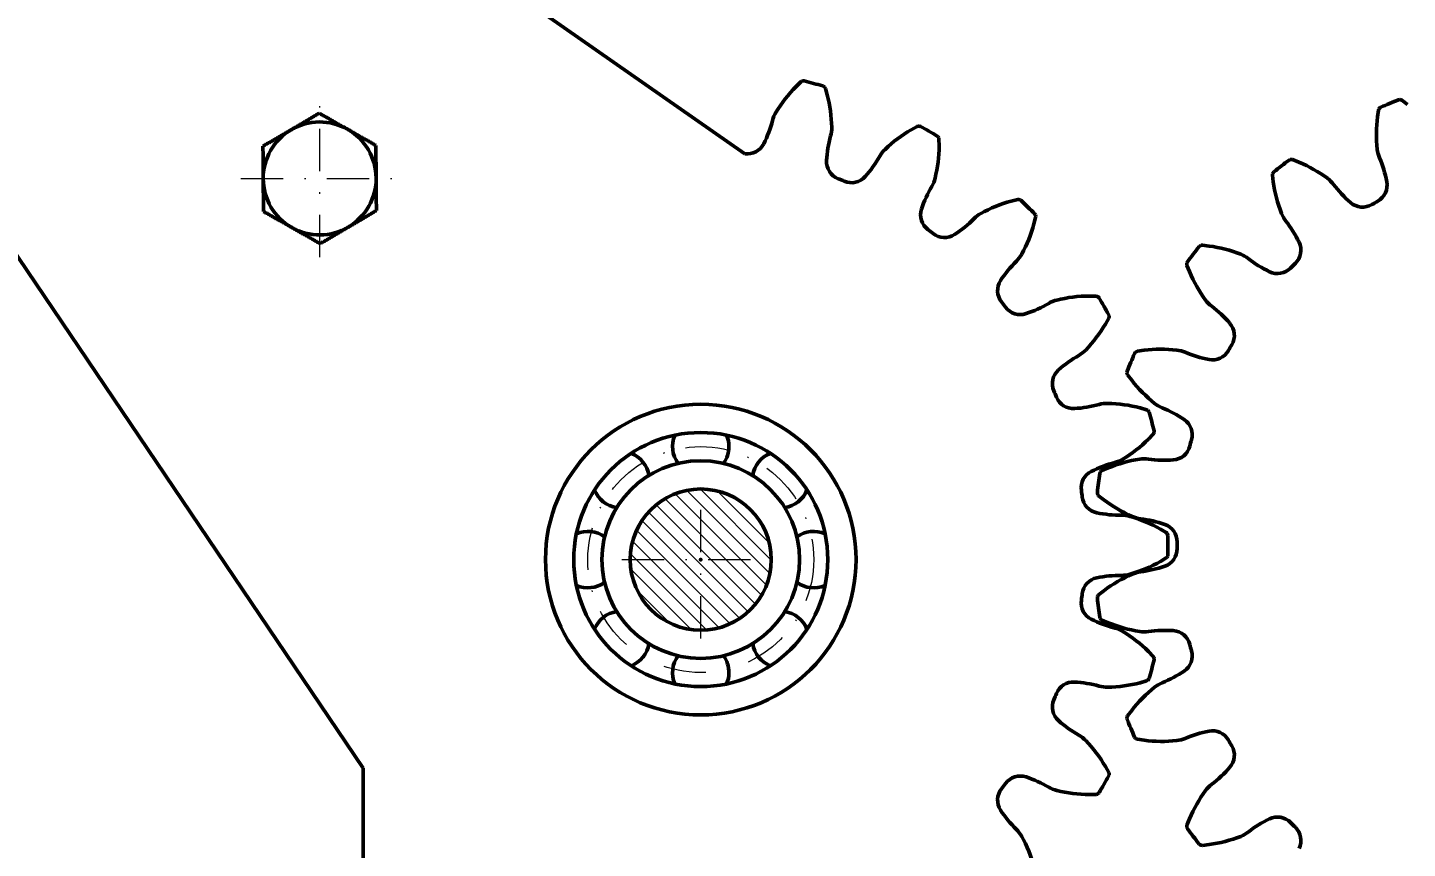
# Model space of a CAD drawing. Header units: inches. Extents: x -122986 to 27550, y -4965 to 6170.
# Drawn here: x 4486.5 to 4584.3, y 956.5 to 1014.6 of the extents above; entities that cross this region are included whole.
import ezdxf

# ---------------------------------------------------------------- set-up
doc = ezdxf.new("R2010")
doc.units = ezdxf.units.IN
doc.header["$LTSCALE"] = 2
doc.header["$MEASUREMENT"] = 0
doc.linetypes.add('CENTER', pattern=[10.16, 6.35, -1.27, 1.27, -1.27])
doc.linetypes.add('DASHDOT', pattern=[1, 0.5, -0.25, 0, -0.25])
for name, color, linetype, lineweight in [('1 Kich Thước', 7, 'Continuous', 15), ('1 mãnh', 7, 'Continuous', 5), ('1 Đường Tâm', 50, 'DASHDOT', 9), ('1 Đậm', 7, 'Continuous', 50), ('AM_7', 7, 'CENTER', 25)]:
    doc.layers.add(name, color=color, linetype=linetype, lineweight=lineweight)
doc.styles.add('tinh', font='arial.ttf')
doc.dimstyles.new('Tịnh', dxfattribs={"dimtxt": 0.3, "dimasz": 1.5, "dimexe": 1, "dimexo": 0.0625, "dimgap": 0.4, "dimtad": 1, "dimtoh": 1, "dimzin": 0, "dimdsep": 46, "dimtxsty": 'tinh', "dimcen": 0.09, "dimclrd": 256, "dimclre": 256, "dimclrt": 4, "dimadec": 0, "dimazin": 0, "dimtfac": 1, "dimtofl": 0, "dimtmove": 0, "dimatfit": 3, "dimfxl": 1, "dimtfillclr": 4, "dimtolj": 1, "dimtzin": 0, "dimlwd": -1, "dimlwe": -1, "dimarcsym": 0})

# ---------------------------------------------------------------- blocks, each defined once
blk = doc.blocks.new('*D284')
at = {"layer": '1 Kich Thước', "ltscale": 15, "transparency": 16777216}
for p, q in [((4565.972, 1151.96), (4378.72, 1151.96)), ((4379.72, 886.438), (4379.72, 1146.96)), ((4427.495, 881.438), (4378.72, 881.438))]:
    blk.add_line(p, q, dxfattribs=at)
for points in [[(4378.887, 1146.96), (4380.553, 1146.96), (4379.72, 1151.96)], [(4378.887, 886.438), (4380.553, 886.438), (4379.72, 881.438)]]:
    blk.add_solid(points, dxfattribs=at)
at = {"layer": 'Defpoints', "color": 0, "ltscale": 15, "transparency": 16777216}
for p in [(4379.72, 1151.96), (4566.035, 1151.96), (4427.558, 881.438)]:
    blk.add_point(p, dxfattribs=at)
at = {"layer": '1 Kich Thước', "color": 4, "ltscale": 15, "transparency": 16777216, "insert": (4375.667, 1016.699), "char_height": 5, "attachment_point": 5, "rotation": 90, "style": 'tinh'}
blk.add_mtext('\\A1;270', dxfattribs=at)

msp = doc.modelspace()

# ---------------------------------------------------------------- hatches: boundary and pattern name
at = {"layer": '1 mãnh', "ltscale": 15}
h = msp.add_hatch(dxfattribs=at)
h.set_pattern_fill('ANSI31', color=256, scale=6, angle=90)
h.set_pattern_definition([(135, (-19515.61246, 7879.8275), (-0.530330086, -0.530330086), [])])
h.paths.add_polyline_path([(4534.237, 981.947, 0.414214), (4529.237, 976.947), (4534.237, 976.947)])
h.paths.add_polyline_path([(4534.237, 981.947), (4534.237, 976.947), (4539.237, 976.947, 0.414214)])
h.paths.add_polyline_path([(4539.237, 976.947), (4534.237, 976.947), (4534.237, 971.947, 0.414214)])
h.paths.add_polyline_path([(4534.237, 976.947), (4529.237, 976.947, 0.414214), (4534.237, 971.947)])

# ---------------------------------------------------------------- linework, layer by layer
at = {"layer": '1 Đường Tâm', "lineweight": 9, "ltscale": 3}
for p, q in [((4507.237, 998.362), (4507.237, 1009.531)), ((4501.653, 1003.947), (4512.822, 1003.947)), ((4534.237, 971.362), (4534.237, 982.531)), ((4528.653, 976.947), (4539.822, 976.947))]:
    msp.add_line(p, q, dxfattribs=at)
at = {"layer": '1 Đường Tâm', "ltscale": 3}
msp.add_circle((4534.237, 976.947), 8, dxfattribs=at)
at = {"layer": '1 Đậm', "lineweight": 50}
for p, q in [((4487.054, 1040.81), (4537.357, 1005.697)), ((4466.651, 1026.764), (4510.326, 962.175)), ((4541.404, 1010.833), (4541.332, 1010.786)), ((4541.486, 1010.854), (4541.404, 1010.833)), ((4541.571, 1010.848), (4541.486, 1010.854)), ((4541.332, 1010.786), (4540.987, 1010.451)), ((4542.964, 1010.459), (4542.89, 1010.494)), ((4543.027, 1010.399), (4542.964, 1010.459)), ((4543.067, 1010.321), (4543.027, 1010.399)), ((4543.198, 1009.859), (4543.067, 1010.321)), ((4582.257, 1008.791), (4582.286, 1008.873)), ((4582.286, 1008.873), (4582.341, 1008.942)), ((4582.341, 1008.942), (4582.409, 1008.985)), ((4583.671, 1009.508), (4583.754, 1009.526)), ((4583.754, 1009.526), (4583.838, 1009.516)), ((4583.838, 1009.516), (4583.916, 1009.478)), ((4583.916, 1009.478), (4584.302, 1009.192)), ((4582.187, 1008.315), (4582.257, 1008.791)), ((4549.56, 1007.631), (4549.14, 1007.398)), ((4549.642, 1007.658), (4549.56, 1007.631)), ((4549.727, 1007.657), (4549.642, 1007.658)), ((4549.807, 1007.629), (4549.727, 1007.657)), ((4551.052, 1006.894), (4550.99, 1006.946)), ((4551.098, 1006.818), (4551.052, 1006.894)), ((4551.116, 1006.733), (4551.098, 1006.818)), ((4551.123, 1006.253), (4551.116, 1006.733)), ((4575.926, 1005.242), (4576.001, 1005.281)), ((4576.001, 1005.281), (4576.085, 1005.293)), ((4576.085, 1005.293), (4576.17, 1005.277)), ((4576.17, 1005.277), (4576.617, 1005.1)), ((4574.745, 1004.184), (4574.752, 1004.27)), ((4574.8, 1003.706), (4574.745, 1004.184)), ((4574.752, 1004.27), (4574.787, 1004.351)), ((4574.787, 1004.351), (4574.842, 1004.411)), ((4556.692, 1002.455), (4556.225, 1002.338)), ((4556.778, 1002.46), (4556.692, 1002.455)), ((4556.86, 1002.437), (4556.778, 1002.46)), ((4556.93, 1002.388), (4556.86, 1002.437)), ((4557.844, 1000.719), (4557.962, 1001.185)), ((4557.942, 1001.356), (4557.895, 1001.423)), ((4557.966, 1001.272), (4557.942, 1001.356)), ((4557.962, 1001.185), (4557.966, 1001.272)), ((4569.548, 999.117), (4569.611, 999.174)), ((4569.611, 999.174), (4569.689, 999.207)), ((4569.689, 999.207), (4569.775, 999.214)), ((4569.775, 999.214), (4570.253, 999.158)), ((4568.666, 997.874), (4568.679, 997.961)), ((4568.682, 997.789), (4568.666, 997.874)), ((4568.679, 997.961), (4568.717, 998.033)), ((4568.859, 997.342), (4568.682, 997.789)), ((4562.24, 995.609), (4561.76, 995.616)), ((4562.325, 995.591), (4562.24, 995.609)), ((4562.398, 995.548), (4562.325, 995.591)), ((4562.453, 995.483), (4562.398, 995.548)), ((4563.163, 994.224), (4563.136, 994.3)), ((4563.165, 994.136), (4563.163, 994.224)), ((4562.904, 993.633), (4563.138, 994.053)), ((4563.138, 994.053), (4563.165, 994.136)), ((4564.973, 991.55), (4565.02, 991.621)), ((4565.02, 991.621), (4565.086, 991.673)), ((4565.086, 991.673), (4565.168, 991.702)), ((4565.168, 991.702), (4565.643, 991.772)), ((4564.433, 990.208), (4564.451, 990.288)), ((4564.443, 990.121), (4564.433, 990.208)), ((4564.48, 990.043), (4564.443, 990.121)), ((4564.767, 989.657), (4564.48, 990.043)), ((4565.828, 987.56), (4565.366, 987.692)), ((4565.905, 987.521), (4565.828, 987.56)), ((4565.964, 987.46), (4565.905, 987.521)), ((4566.001, 987.384), (4565.964, 987.46)), ((4565.958, 985.48), (4566.293, 985.825)), ((4566.293, 985.825), (4566.34, 985.898)), ((4566.34, 985.898), (4566.361, 985.983)), ((4566.361, 985.983), (4566.354, 986.064)), ((4562.513, 983.056), (4562.539, 983.137)), ((4562.539, 983.137), (4562.59, 983.205)), ((4562.59, 983.205), (4562.661, 983.254)), ((4562.661, 983.254), (4563.103, 983.445)), ((4562.338, 981.621), (4562.335, 981.702)), ((4562.37, 981.539), (4562.338, 981.621)), ((4562.427, 981.473), (4562.37, 981.539)), ((4562.804, 981.174), (4562.427, 981.473)), ((4567.21, 978.857), (4566.798, 979.104)), ((4567.275, 978.799), (4567.21, 978.857)), ((4567.316, 978.725), (4567.275, 978.799)), ((4567.332, 978.642), (4567.316, 978.725)), ((4566.798, 976.814), (4567.21, 977.061)), ((4567.21, 977.061), (4567.275, 977.119)), ((4567.275, 977.119), (4567.317, 977.196)), ((4567.317, 977.196), (4567.332, 977.276)), ((4562.427, 974.444), (4562.804, 974.743)), ((4562.335, 974.215), (4562.339, 974.3)), ((4562.339, 974.3), (4562.371, 974.379)), ((4562.371, 974.379), (4562.427, 974.444)), ((4562.538, 972.784), (4562.513, 972.861)), ((4562.59, 972.713), (4562.538, 972.784)), ((4562.661, 972.664), (4562.59, 972.713)), ((4563.103, 972.473), (4562.661, 972.664)), ((4566.293, 970.092), (4565.958, 970.438)), ((4566.34, 970.02), (4566.293, 970.092)), ((4566.361, 969.938), (4566.34, 970.02)), ((4566.354, 969.853), (4566.361, 969.938)), ((4565.366, 968.226), (4565.828, 968.358)), ((4565.828, 968.358), (4565.905, 968.397)), ((4565.905, 968.397), (4565.966, 968.46)), ((4565.966, 968.46), (4566.001, 968.534)), ((4564.443, 965.797), (4564.48, 965.875)), ((4564.48, 965.875), (4564.767, 966.261)), ((4564.433, 965.713), (4564.443, 965.797)), ((4564.451, 965.63), (4564.433, 965.713)), ((4565.017, 964.3), (4564.973, 964.368)), ((4565.086, 964.245), (4565.017, 964.3)), ((4565.168, 964.216), (4565.086, 964.245)), ((4565.643, 964.145), (4565.168, 964.216)), ((4510.326, 962.175), (4510.333, 919.448)), ((4563.138, 961.864), (4562.904, 962.284)), ((4563.136, 961.617), (4563.164, 961.697)), ((4563.165, 961.782), (4563.138, 961.864)), ((4563.164, 961.697), (4563.165, 961.782)), ((4561.76, 960.301), (4562.24, 960.309)), ((4562.24, 960.309), (4562.325, 960.327)), ((4562.325, 960.327), (4562.401, 960.372)), ((4562.401, 960.372), (4562.453, 960.434)), ((4568.666, 958.044), (4568.682, 958.129)), ((4568.678, 957.96), (4568.666, 958.044)), ((4568.682, 958.129), (4568.859, 958.576)), ((4568.717, 957.884), (4568.678, 957.96)), ((4569.608, 956.746), (4569.548, 956.801)), ((4569.689, 956.711), (4569.608, 956.746)), ((4569.775, 956.704), (4569.689, 956.711)), ((4570.253, 956.759), (4569.775, 956.704))]:
    msp.add_line(p, q, dxfattribs=at)
for points in [[(4507.202, 1008.566), (4507.163, 1008.543), (4507.124, 1008.52), (4507.084, 1008.497), (4507.045, 1008.474), (4507.006, 1008.451), (4506.967, 1008.427), (4506.928, 1008.404), (4506.888, 1008.381), (4506.849, 1008.358), (4506.81, 1008.335), (4506.77, 1008.312), (4506.731, 1008.289), (4506.692, 1008.266), (4506.652, 1008.243), (4506.613, 1008.219), (4506.573, 1008.196), (4506.534, 1008.173), (4506.494, 1008.15), (4506.455, 1008.126), (4506.415, 1008.103), (4506.375, 1008.08), (4506.336, 1008.057), (4506.296, 1008.033), (4506.256, 1008.01), (4506.216, 1007.986), (4506.177, 1007.963), (4506.137, 1007.94), (4506.097, 1007.916), (4506.057, 1007.893), (4506.017, 1007.869), (4505.977, 1007.846), (4505.937, 1007.822), (4505.897, 1007.799), (4505.857, 1007.775), (4505.817, 1007.752), (4505.777, 1007.728), (4505.737, 1007.704), (4505.696, 1007.681), (4505.656, 1007.657), (4505.616, 1007.633), (4505.575, 1007.61), (4505.535, 1007.586), (4505.495, 1007.562), (4505.454, 1007.538), (4505.414, 1007.515), (4505.373, 1007.491), (4505.333, 1007.467), (4505.292, 1007.443), (4505.251, 1007.419), (4505.211, 1007.395)], [(4509.211, 1007.426), (4509.17, 1007.449), (4509.129, 1007.473), (4509.088, 1007.496), (4509.047, 1007.519), (4509.007, 1007.542), (4508.966, 1007.565), (4508.925, 1007.588), (4508.884, 1007.612), (4508.843, 1007.635), (4508.802, 1007.658), (4508.761, 1007.681), (4508.72, 1007.705), (4508.679, 1007.728), (4508.638, 1007.751), (4508.597, 1007.774), (4508.556, 1007.798), (4508.515, 1007.821), (4508.475, 1007.844), (4508.434, 1007.867), (4508.393, 1007.89), (4508.353, 1007.913), (4508.312, 1007.936), (4508.272, 1007.959), (4508.231, 1007.982), (4508.191, 1008.004), (4508.151, 1008.027), (4508.111, 1008.05), (4508.071, 1008.073), (4508.031, 1008.096), (4507.991, 1008.118), (4507.951, 1008.141), (4507.911, 1008.163), (4507.871, 1008.186), (4507.831, 1008.209), (4507.791, 1008.231), (4507.752, 1008.254), (4507.712, 1008.276), (4507.673, 1008.298), (4507.633, 1008.321), (4507.594, 1008.343), (4507.554, 1008.366), (4507.515, 1008.388), (4507.476, 1008.41), (4507.436, 1008.432), (4507.397, 1008.455), (4507.358, 1008.477), (4507.319, 1008.499), (4507.28, 1008.521), (4507.241, 1008.543), (4507.202, 1008.566)], [(4505.211, 1007.395), (4505.17, 1007.372), (4505.13, 1007.348), (4505.089, 1007.324), (4505.048, 1007.3), (4505.008, 1007.276), (4504.967, 1007.252), (4504.926, 1007.228), (4504.886, 1007.204), (4504.845, 1007.181), (4504.805, 1007.157), (4504.765, 1007.133), (4504.724, 1007.109), (4504.684, 1007.086), (4504.644, 1007.062), (4504.604, 1007.039), (4504.563, 1007.015), (4504.523, 1006.991), (4504.483, 1006.968), (4504.443, 1006.944), (4504.403, 1006.921), (4504.363, 1006.897), (4504.323, 1006.874), (4504.283, 1006.85), (4504.244, 1006.827), (4504.204, 1006.804), (4504.164, 1006.78), (4504.124, 1006.757), (4504.085, 1006.733), (4504.045, 1006.71), (4504.005, 1006.687), (4503.966, 1006.664), (4503.926, 1006.64), (4503.887, 1006.617), (4503.847, 1006.594), (4503.808, 1006.571), (4503.768, 1006.548), (4503.729, 1006.524), (4503.69, 1006.501), (4503.65, 1006.478), (4503.611, 1006.455), (4503.572, 1006.432), (4503.532, 1006.409), (4503.493, 1006.386), (4503.454, 1006.363), (4503.415, 1006.34), (4503.376, 1006.317), (4503.337, 1006.294), (4503.298, 1006.271), (4503.259, 1006.248), (4503.22, 1006.225)], [(4511.219, 1006.287), (4511.18, 1006.309), (4511.141, 1006.332), (4511.102, 1006.354), (4511.062, 1006.376), (4511.023, 1006.399), (4510.983, 1006.421), (4510.944, 1006.444), (4510.904, 1006.466), (4510.864, 1006.489), (4510.824, 1006.511), (4510.784, 1006.534), (4510.744, 1006.557), (4510.704, 1006.579), (4510.664, 1006.602), (4510.624, 1006.625), (4510.584, 1006.647), (4510.544, 1006.67), (4510.504, 1006.693), (4510.464, 1006.716), (4510.424, 1006.738), (4510.384, 1006.761), (4510.343, 1006.784), (4510.303, 1006.807), (4510.263, 1006.83), (4510.223, 1006.852), (4510.182, 1006.875), (4510.142, 1006.898), (4510.102, 1006.921), (4510.062, 1006.944), (4510.021, 1006.967), (4509.981, 1006.99), (4509.941, 1007.012), (4509.9, 1007.035), (4509.86, 1007.058), (4509.819, 1007.081), (4509.779, 1007.104), (4509.738, 1007.127), (4509.698, 1007.15), (4509.657, 1007.173), (4509.617, 1007.196), (4509.576, 1007.219), (4509.536, 1007.242), (4509.495, 1007.265), (4509.455, 1007.288), (4509.414, 1007.311), (4509.373, 1007.334), (4509.333, 1007.357), (4509.292, 1007.38), (4509.251, 1007.403), (4509.211, 1007.426)], [(4503.22, 1006.225), (4503.22, 1006.18), (4503.22, 1006.134), (4503.221, 1006.089), (4503.221, 1006.044), (4503.221, 1005.998), (4503.222, 1005.953), (4503.222, 1005.907), (4503.223, 1005.862), (4503.223, 1005.816), (4503.223, 1005.77), (4503.224, 1005.725), (4503.224, 1005.679), (4503.224, 1005.633), (4503.225, 1005.588), (4503.225, 1005.542), (4503.225, 1005.496), (4503.226, 1005.45), (4503.226, 1005.404), (4503.226, 1005.359), (4503.227, 1005.313), (4503.227, 1005.267), (4503.228, 1005.221), (4503.228, 1005.175), (4503.228, 1005.129), (4503.229, 1005.082), (4503.229, 1005.036), (4503.229, 1004.99), (4503.23, 1004.944), (4503.23, 1004.898), (4503.23, 1004.851), (4503.231, 1004.805), (4503.231, 1004.758), (4503.231, 1004.712), (4503.232, 1004.666), (4503.232, 1004.619), (4503.233, 1004.572), (4503.233, 1004.526), (4503.233, 1004.479), (4503.234, 1004.432), (4503.234, 1004.386), (4503.234, 1004.339), (4503.235, 1004.292), (4503.235, 1004.245), (4503.235, 1004.198), (4503.236, 1004.151), (4503.236, 1004.104), (4503.237, 1004.057), (4503.237, 1004.01), (4503.237, 1003.963), (4503.238, 1003.916)], [(4511.237, 1003.978), (4511.237, 1004.025), (4511.237, 1004.072), (4511.236, 1004.119), (4511.236, 1004.166), (4511.236, 1004.213), (4511.235, 1004.261), (4511.235, 1004.308), (4511.234, 1004.355), (4511.234, 1004.402), (4511.234, 1004.448), (4511.233, 1004.495), (4511.233, 1004.542), (4511.233, 1004.589), (4511.232, 1004.635), (4511.232, 1004.682), (4511.232, 1004.729), (4511.231, 1004.775), (4511.231, 1004.822), (4511.23, 1004.868), (4511.23, 1004.915), (4511.23, 1004.961), (4511.229, 1005.007), (4511.229, 1005.053), (4511.229, 1005.1), (4511.228, 1005.146), (4511.228, 1005.192), (4511.228, 1005.238), (4511.227, 1005.284), (4511.227, 1005.33), (4511.227, 1005.376), (4511.226, 1005.422), (4511.226, 1005.468), (4511.225, 1005.514), (4511.225, 1005.559), (4511.225, 1005.605), (4511.224, 1005.651), (4511.224, 1005.697), (4511.224, 1005.742), (4511.223, 1005.788), (4511.223, 1005.833), (4511.223, 1005.879), (4511.222, 1005.924), (4511.222, 1005.97), (4511.222, 1006.015), (4511.221, 1006.061), (4511.221, 1006.106), (4511.221, 1006.151), (4511.22, 1006.197), (4511.22, 1006.242), (4511.219, 1006.287)], [(4511.255, 1001.669), (4511.255, 1001.714), (4511.255, 1001.759), (4511.254, 1001.805), (4511.254, 1001.85), (4511.254, 1001.896), (4511.253, 1001.941), (4511.253, 1001.987), (4511.252, 1002.032), (4511.252, 1002.078), (4511.252, 1002.123), (4511.251, 1002.169), (4511.251, 1002.215), (4511.251, 1002.26), (4511.25, 1002.306), (4511.25, 1002.352), (4511.25, 1002.398), (4511.249, 1002.443), (4511.249, 1002.489), (4511.249, 1002.535), (4511.248, 1002.581), (4511.248, 1002.627), (4511.247, 1002.673), (4511.247, 1002.719), (4511.247, 1002.765), (4511.246, 1002.811), (4511.246, 1002.858), (4511.246, 1002.904), (4511.245, 1002.95), (4511.245, 1002.996), (4511.245, 1003.043), (4511.244, 1003.089), (4511.244, 1003.135), (4511.244, 1003.182), (4511.243, 1003.228), (4511.243, 1003.275), (4511.242, 1003.321), (4511.242, 1003.368), (4511.242, 1003.415), (4511.241, 1003.461), (4511.241, 1003.508), (4511.241, 1003.555), (4511.24, 1003.602), (4511.24, 1003.648), (4511.24, 1003.695), (4511.239, 1003.742), (4511.239, 1003.789), (4511.238, 1003.836), (4511.238, 1003.884), (4511.238, 1003.931), (4511.237, 1003.978)], [(4503.238, 1003.916), (4503.238, 1003.869), (4503.238, 1003.822), (4503.239, 1003.775), (4503.239, 1003.727), (4503.239, 1003.68), (4503.24, 1003.633), (4503.24, 1003.586), (4503.241, 1003.539), (4503.241, 1003.492), (4503.241, 1003.445), (4503.242, 1003.398), (4503.242, 1003.352), (4503.242, 1003.305), (4503.243, 1003.258), (4503.243, 1003.212), (4503.243, 1003.165), (4503.244, 1003.119), (4503.244, 1003.072), (4503.245, 1003.026), (4503.245, 1002.979), (4503.245, 1002.933), (4503.246, 1002.887), (4503.246, 1002.84), (4503.246, 1002.794), (4503.247, 1002.748), (4503.247, 1002.702), (4503.247, 1002.656), (4503.248, 1002.61), (4503.248, 1002.564), (4503.248, 1002.518), (4503.249, 1002.472), (4503.249, 1002.426), (4503.25, 1002.38), (4503.25, 1002.334), (4503.25, 1002.289), (4503.251, 1002.243), (4503.251, 1002.197), (4503.251, 1002.152), (4503.252, 1002.106), (4503.252, 1002.06), (4503.252, 1002.015), (4503.253, 1001.969), (4503.253, 1001.924), (4503.253, 1001.878), (4503.254, 1001.833), (4503.254, 1001.788), (4503.254, 1001.742), (4503.255, 1001.697), (4503.255, 1001.652), (4503.256, 1001.607)], [(4505.264, 1000.467), (4505.224, 1000.49), (4505.183, 1000.514), (4505.142, 1000.537), (4505.101, 1000.56), (4505.06, 1000.583), (4505.019, 1000.606), (4504.979, 1000.629), (4504.938, 1000.653), (4504.897, 1000.676), (4504.856, 1000.699), (4504.815, 1000.722), (4504.774, 1000.746), (4504.733, 1000.769), (4504.692, 1000.792), (4504.651, 1000.815), (4504.61, 1000.839), (4504.569, 1000.862), (4504.528, 1000.885), (4504.488, 1000.908), (4504.447, 1000.931), (4504.406, 1000.954), (4504.366, 1000.977), (4504.326, 1001), (4504.285, 1001.023), (4504.245, 1001.045), (4504.205, 1001.068), (4504.165, 1001.091), (4504.124, 1001.114), (4504.084, 1001.137), (4504.044, 1001.159), (4504.004, 1001.182), (4503.965, 1001.204), (4503.925, 1001.227), (4503.885, 1001.25), (4503.845, 1001.272), (4503.806, 1001.295), (4503.766, 1001.317), (4503.726, 1001.339), (4503.687, 1001.362), (4503.647, 1001.384), (4503.608, 1001.407), (4503.569, 1001.429), (4503.529, 1001.451), (4503.49, 1001.473), (4503.451, 1001.496), (4503.412, 1001.518), (4503.373, 1001.54), (4503.334, 1001.562), (4503.295, 1001.584), (4503.256, 1001.607)], [(4509.264, 1000.498), (4509.305, 1000.522), (4509.345, 1000.546), (4509.386, 1000.57), (4509.427, 1000.594), (4509.467, 1000.618), (4509.508, 1000.642), (4509.549, 1000.665), (4509.589, 1000.689), (4509.63, 1000.713), (4509.67, 1000.737), (4509.71, 1000.761), (4509.751, 1000.784), (4509.791, 1000.808), (4509.831, 1000.832), (4509.871, 1000.855), (4509.912, 1000.879), (4509.952, 1000.902), (4509.992, 1000.926), (4510.032, 1000.949), (4510.072, 1000.973), (4510.112, 1000.996), (4510.152, 1001.02), (4510.192, 1001.043), (4510.231, 1001.067), (4510.271, 1001.09), (4510.311, 1001.114), (4510.351, 1001.137), (4510.39, 1001.16), (4510.43, 1001.184), (4510.47, 1001.207), (4510.509, 1001.23), (4510.549, 1001.253), (4510.588, 1001.277), (4510.628, 1001.3), (4510.667, 1001.323), (4510.707, 1001.346), (4510.746, 1001.369), (4510.785, 1001.392), (4510.825, 1001.415), (4510.864, 1001.439), (4510.903, 1001.462), (4510.943, 1001.485), (4510.982, 1001.508), (4511.021, 1001.531), (4511.06, 1001.554), (4511.099, 1001.577), (4511.138, 1001.6), (4511.177, 1001.623), (4511.216, 1001.646), (4511.255, 1001.669)], [(4505.264, 1000.467), (4505.305, 1000.444), (4505.346, 1000.421), (4505.387, 1000.398), (4505.427, 1000.375), (4505.468, 1000.352), (4505.508, 1000.329), (4505.549, 1000.306), (4505.59, 1000.283), (4505.63, 1000.26), (4505.671, 1000.237), (4505.711, 1000.214), (4505.752, 1000.191), (4505.792, 1000.168), (4505.833, 1000.145), (4505.873, 1000.122), (4505.914, 1000.099), (4505.954, 1000.076), (4505.994, 1000.053), (4506.035, 1000.031), (4506.075, 1000.008), (4506.115, 999.985), (4506.156, 999.962), (4506.196, 999.939), (4506.236, 999.916), (4506.277, 999.893), (4506.317, 999.871), (4506.357, 999.848), (4506.397, 999.825), (4506.437, 999.802), (4506.478, 999.779), (4506.518, 999.757), (4506.558, 999.734), (4506.598, 999.711), (4506.638, 999.688), (4506.678, 999.666), (4506.718, 999.643), (4506.758, 999.62), (4506.798, 999.598), (4506.838, 999.575), (4506.878, 999.552), (4506.918, 999.53), (4506.958, 999.507), (4506.997, 999.485), (4507.037, 999.462), (4507.077, 999.44), (4507.116, 999.417), (4507.155, 999.395), (4507.195, 999.373), (4507.234, 999.35), (4507.273, 999.328)], [(4507.273, 999.328), (4507.312, 999.351), (4507.351, 999.374), (4507.391, 999.397), (4507.43, 999.42), (4507.469, 999.443), (4507.508, 999.466), (4507.547, 999.489), (4507.587, 999.512), (4507.626, 999.536), (4507.665, 999.559), (4507.705, 999.582), (4507.744, 999.605), (4507.783, 999.628), (4507.823, 999.651), (4507.862, 999.674), (4507.902, 999.698), (4507.941, 999.721), (4507.981, 999.744), (4508.02, 999.767), (4508.06, 999.791), (4508.1, 999.814), (4508.139, 999.837), (4508.179, 999.861), (4508.219, 999.884), (4508.259, 999.907), (4508.298, 999.931), (4508.338, 999.954), (4508.378, 999.978), (4508.418, 1000.001), (4508.458, 1000.024), (4508.498, 1000.048), (4508.538, 1000.071), (4508.578, 1000.095), (4508.618, 1000.119), (4508.658, 1000.142), (4508.698, 1000.166), (4508.738, 1000.189), (4508.779, 1000.213), (4508.819, 1000.237), (4508.859, 1000.26), (4508.9, 1000.284), (4508.94, 1000.308), (4508.98, 1000.331), (4509.021, 1000.355), (4509.061, 1000.379), (4509.102, 1000.403), (4509.142, 1000.427), (4509.183, 1000.451), (4509.224, 1000.474), (4509.264, 1000.498)]]:
    msp.add_lwpolyline(points, dxfattribs=at)
at = {"layer": '1 Đậm', "linetype": 'Continuous'}
for radius in [11, 9, 7, 5]:
    msp.add_circle((4534.237, 976.947), radius, dxfattribs=at)
at = {"layer": '1 Đậm', "lineweight": 50}
for centre, radius, start, end in [((4533.466, 977.959), 33.873, 73.84481, 76.15519), ((4548.119, 1003.435), 10.006, 135.46938, 148.75), ((4533.513, 1007.348), 10.006, 1.25, 14.53062), ((4596, 977.959), 33.873, 111.34481, 113.65519), ((4507.237, 1003.947), 4, 60.44391, 120.44391), ((4531.255, 1010.151), 8.338, 333.27673, 345.44399), ((4541.387, 1007.52), 2.13, 148.74997, 165.44397), ((4592.117, 1007.091), 10.006, 172.96938, 186.25), ((4507.237, 1003.947), 4, 120.44391, 180.44391), ((4507.237, 1003.947), 4, 0.44391, 60.44391), ((4551.477, 1004.733), 8.338, 164.55601, 176.72327), ((4541.387, 1007.52), 2.13, 344.55603, 1.25003), ((4554.214, 998.774), 10.006, 120.46938, 133.75), ((4533.466, 977.959), 33.873, 58.84481, 61.15519), ((4537.538, 1006.988), 1.303, 262.01369, 333.27674), ((4548.768, 1004.463), 2.13, 133.74997, 150.44397), ((4541.118, 1006.335), 10.006, 346.25, 359.53062), ((4584.288, 1006.233), 2.13, 186.24997, 202.94397), ((4544.453, 1005.135), 1.303, 176.72328, 247.98631), ((4539.662, 1009.626), 8.338, 318.27673, 330.44399), ((4596, 977.959), 33.873, 126.34481, 128.65519), ((4572.713, 995.888), 10.006, 53.75, 67.03062), ((4574.648, 1002.153), 8.338, 10.77673, 22.94399), ((4507.237, 1003.947), 4, 300.44391, 0.44391), ((4544.913, 1004.944), 1.303, 247.01369, 318.27674), ((4507.237, 1003.947), 4, 180.44391, 240.44391), ((4533.466, 977.959), 28.01, 67.01369, 67.98631), ((4557.792, 999.159), 8.338, 149.55601, 161.72327), ((4548.768, 1004.463), 2.13, 329.55603, 346.25003), ((4584.709, 1005.093), 10.006, 187.96938, 201.25), ((4577.369, 1002.239), 2.13, 37.05603, 53.75003), ((4585.723, 1008.547), 8.338, 217.05601, 229.22327), ((4581.559, 1003.468), 1.303, 299.51369, 10.77672), ((4558.894, 992.695), 10.006, 105.46938, 118.75), ((4533.466, 977.959), 33.873, 43.84481, 46.15519), ((4581.129, 1003.219), 1.303, 229.22326, 300.48631), ((4596, 977.959), 28.01, 119.51369, 120.48631), ((4551.112, 1001.365), 1.303, 161.72328, 232.98631), ((4547.647, 1006.944), 8.338, 303.27673, 315.44399), ((4555.106, 999.599), 2.13, 118.74997, 135.44397), ((4577.369, 1002.239), 2.13, 201.24997, 217.94397), ((4507.237, 1003.947), 4, 240.44391, 300.44391), ((4533.466, 977.959), 28.01, 52.01369, 52.98631), ((4548.201, 1003.387), 10.006, 331.25, 344.53062), ((4569.114, 995.802), 8.338, 25.77673, 37.94399), ((4551.507, 1001.062), 1.303, 232.01369, 303.27674), ((4596, 977.959), 33.873, 141.34481, 143.65519), ((4568.866, 989.249), 10.006, 68.75, 82.03062), ((4575.449, 998.861), 1.303, 314.51369, 25.77672), ((4555.106, 999.599), 2.13, 314.55603, 331.25003), ((4571.72, 996.589), 2.13, 52.05603, 68.75003), ((4578.157, 1004.845), 8.338, 232.05601, 244.22327), ((4562.45, 992.14), 8.338, 134.55601, 146.72327), ((4578.071, 1001.246), 10.006, 202.96938, 216.25), ((4575.097, 998.51), 1.303, 244.22326, 315.48631), ((4596, 977.959), 28.01, 134.51369, 135.48631), ((4556.569, 996), 1.303, 146.72326, 217.98631), ((4533.466, 977.959), 28.01, 37.01369, 37.98631), ((4559.97, 993.261), 2.13, 103.74997, 120.44397), ((4561.841, 985.611), 10.006, 90.46938, 103.75), ((4533.466, 977.959), 33.873, 28.84481, 31.15519), ((4571.72, 996.589), 2.13, 216.24997, 232.94397), ((4556.872, 995.605), 1.303, 217.01369, 288.27674), ((4554.666, 1002.286), 8.338, 288.27673, 300.44399), ((4565.412, 988.236), 8.338, 40.77673, 52.94399), ((4554.281, 998.707), 10.006, 316.25, 329.53062), ((4570.74, 992.83), 1.303, 329.51369, 40.77674), ((4565.133, 984.155), 8.338, 119.55601, 131.72327), ((4559.97, 993.261), 2.13, 299.55603, 316.25004), ((4596, 977.959), 33.873, 156.34481, 158.65519), ((4566.868, 981.842), 10.006, 83.75, 97.03062), ((4567.725, 989.671), 2.13, 67.05603, 83.75003), ((4571.806, 999.31), 8.338, 247.05601, 259.22327), ((4570.491, 992.399), 1.303, 259.22326, 330.48631), ((4596, 977.959), 28.01, 149.51369, 150.48631), ((4560.451, 989.406), 1.303, 131.72326, 202.98631), ((4572.655, 995.812), 10.006, 217.96938, 231.25), ((4533.466, 977.959), 28.01, 22.01369, 22.98631), ((4560.642, 988.946), 1.303, 202.01369, 273.27674), ((4560.239, 995.97), 8.338, 273.27673, 285.44399), ((4563.027, 985.88), 2.13, 88.74997, 105.44397), ((4562.855, 978.006), 10.006, 75.46938, 88.75), ((4533.466, 977.959), 33.873, 13.84481, 16.15519), ((4567.725, 989.671), 2.13, 231.24996, 247.94397), ((4563.795, 979.969), 8.338, 55.77673, 67.94399), ((4567.751, 985.786), 1.303, 344.51369, 55.77674), ((4558.941, 992.613), 10.006, 301.25, 314.53062), ((4596, 977.959), 28.01, 164.51369, 165.48631), ((4567.622, 985.305), 1.303, 274.22326, 345.48631), ((4565.658, 975.748), 8.338, 104.55601, 116.72327), ((4566.856, 974.17), 10.006, 98.75, 112.03062), ((4563.027, 985.88), 2.13, 284.55603, 301.25003), ((4565.658, 981.953), 2.13, 82.05603, 98.75003), ((4567.104, 992.321), 8.338, 262.05601, 274.22327), ((4562.494, 982.031), 1.303, 116.72328, 187.98631), ((4596, 977.959), 33.873, 171.34481, 173.65519), ((4533.466, 977.959), 28.01, 7.01369, 7.98631), ((4562.559, 981.538), 1.303, 187.01369, 258.27674), ((4568.829, 989.162), 10.006, 232.96938, 246.25), ((4563.989, 988.426), 8.338, 258.27673, 270.44399), ((4564.07, 977.959), 2.13, 73.74997, 90.44397), ((4561.866, 970.398), 10.006, 60.46938, 73.75), ((4565.658, 981.953), 2.13, 246.24997, 262.94397), ((4564.372, 971.565), 8.338, 70.77673, 82.94399), ((4566.688, 978.208), 1.303, 359.51369, 70.77672), ((4533.466, 977.959), 33.873, 358.84481, 1.15519), ((4566.688, 977.71), 1.303, 289.22326, 0.48631), ((4596, 977.959), 28.01, 179.51369, 180.48631), ((4561.866, 985.52), 10.006, 286.25, 299.53062), ((4562.559, 974.379), 1.303, 101.72326, 172.98631), ((4563.989, 967.491), 8.338, 89.55601, 101.72327), ((4568.829, 966.756), 10.006, 113.75, 127.03062), ((4564.07, 977.959), 2.13, 269.55603, 286.25003), ((4565.658, 973.964), 2.13, 97.05603, 113.75003), ((4564.372, 984.353), 8.338, 277.05601, 289.22327), ((4562.494, 973.886), 1.303, 172.01369, 243.27674), ((4533.466, 977.959), 28.01, 352.01369, 352.98631), ((4596, 977.959), 33.873, 186.34481, 188.65519), ((4565.658, 980.17), 8.338, 243.27673, 255.44399), ((4566.856, 981.748), 10.006, 247.96938, 261.25), ((4563.027, 970.038), 2.13, 58.74997, 75.44397), ((4558.941, 963.305), 10.006, 45.46938, 58.75), ((4565.658, 973.964), 2.13, 261.24997, 277.94397), ((4567.104, 963.597), 8.338, 85.77673, 97.94399), ((4567.622, 970.613), 1.303, 14.51369, 85.77674), ((4596, 977.959), 28.01, 194.51369, 195.48631), ((4533.466, 977.959), 33.873, 343.84481, 346.15519), ((4567.751, 970.132), 1.303, 304.22326, 15.48631), ((4563.795, 975.949), 8.338, 292.05601, 304.22327), ((4560.642, 966.971), 1.303, 86.72327, 157.98631), ((4560.239, 959.948), 8.338, 74.55601, 86.72327), ((4563.027, 970.038), 2.13, 254.55603, 271.25003), ((4562.855, 977.911), 10.006, 271.25, 284.53062), ((4572.655, 960.105), 10.006, 128.75, 142.03062), ((4567.725, 966.247), 2.13, 112.05603, 128.75003), ((4560.451, 966.512), 1.303, 157.01369, 228.27674), ((4533.466, 977.959), 28.01, 337.01369, 337.98631), ((4565.133, 971.763), 8.338, 228.27673, 240.44399), ((4596, 977.959), 33.873, 201.34481, 203.65519), ((4559.97, 962.657), 2.13, 43.74997, 60.44397), ((4554.281, 957.211), 10.006, 30.46938, 43.75), ((4566.868, 974.076), 10.006, 262.96938, 276.25), ((4567.725, 966.247), 2.13, 276.24997, 292.94397), ((4571.806, 956.607), 8.338, 100.77673, 112.94399), ((4570.491, 963.518), 1.303, 29.51369, 100.77673), ((4596, 977.959), 28.01, 209.51369, 210.48631), ((4570.74, 963.087), 1.303, 319.22326, 30.48631), ((4565.412, 967.682), 8.338, 307.05601, 319.22327), ((4533.466, 977.959), 28.01, 322.01369, 322.98631), ((4556.872, 960.312), 1.303, 71.72326, 142.98631), ((4554.666, 953.632), 8.338, 59.55601, 71.72327), ((4533.466, 977.959), 33.873, 328.84481, 331.15519), ((4571.72, 959.328), 2.13, 127.05603, 143.75003), ((4556.569, 959.917), 1.303, 142.01369, 213.27674), ((4559.97, 962.657), 2.13, 239.55603, 256.25003), ((4561.841, 970.306), 10.006, 256.25, 269.53062), ((4578.071, 954.671), 10.006, 143.75, 157.03062), ((4562.45, 963.777), 8.338, 213.27673, 225.44399), ((4578.157, 951.073), 8.338, 115.77673, 127.94399), ((4575.097, 957.408), 1.303, 44.51369, 115.77674), ((4596, 977.959), 28.01, 224.51369, 225.48631), ((4555.106, 956.318), 2.13, 28.74997, 45.44397), ((4548.201, 952.53), 10.006, 15.46938, 28.75), ((4596, 977.959), 33.873, 216.34481, 218.65519), ((4568.866, 966.668), 10.006, 277.96938, 291.25), ((4571.72, 959.328), 2.13, 291.24997, 307.94397), ((4575.449, 957.056), 1.303, 334.22326, 45.48631)]:
    msp.add_arc(centre, radius, start, end, dxfattribs=at)
at = {"layer": '1 Đậm', "linetype": 'Continuous'}
for centre, start, end in [((4534.237, 984.947), 156.03188, 216.42187), ((4534.237, 984.947), 0, 23.97374), ((4528.581, 982.604), 8.57814, 68.97377), ((4534.237, 984.947), 323.57249, 0), ((4539.894, 982.604), 111.03187, 171.4275), ((4528.581, 982.604), 201.02625, 261.42188), ((4539.894, 982.604), 278.57251, 338.96814), ((4526.237, 976.947), 53.57812, 113.97375), ((4542.237, 976.947), 66.03189, 126.42752), ((4526.237, 976.947), 246.02626, 306.4219), ((4542.237, 976.947), 233.5725, 293.96813), ((4528.581, 971.29), 98.57813, 158.97377), ((4539.894, 971.29), 21.03187, 81.42751), ((4528.581, 971.29), 291.02625, 351.42188), ((4539.894, 971.29), 188.57251, 248.96815), ((4534.237, 968.947), 143.57812, 203.96811), ((4534.237, 968.947), 0, 36.42751), ((4534.237, 968.947), 336.02626, 0)]:
    msp.add_arc(centre, 2, start, end, dxfattribs=at)
msp.add_point((4534.237, 976.947), dxfattribs=at)
at = {"layer": 'AM_7', "lineweight": 9}
msp.add_point((4534.237, 976.947), dxfattribs=at)

# ---------------------------------------------------------------- dimensions: what is measured, and where the dimension line sits
at = {"layer": '1 Kich Thước', "ltscale": 15}
dim = msp.add_linear_dim(base=(4379.72, 1151.96), p1=(4427.558, 881.438), p2=(4566.035, 1151.96), angle=90, text='270', dimstyle='Tịnh', override={"dimtxt": 5, "dimasz": 5, "dimgap": 1.5, "dimlwd": 65535}, dxfattribs=at)
dim.commit()
dim.dimension.update_dxf_attribs({"geometry": '*D284', "text_midpoint": (4375.667, 1016.699)})

doc.saveas('drawing.dxf')
